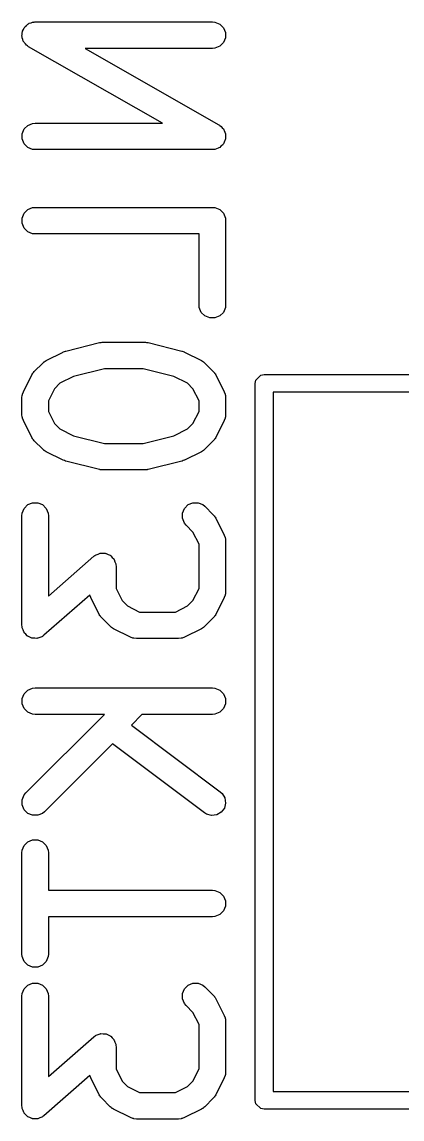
# Model space of a CAD drawing. Extents: x -0.05 to 2.94, y -0.16 to 2.16.
# Drawn here: x 2.0476 to 2.1321, y 0.2346 to 0.4786 of the extents above; entities that cross this region are included whole.
import ezdxf

# ---------------------------------------------------------------- set-up
doc = ezdxf.new("R2010")
doc.units = 0
doc.header["$MEASUREMENT"] = 0
doc.layers.add('BLACK', color=7, linetype='CONTINUOUS')

msp = doc.modelspace()

# ---------------------------------------------------------------- linework, layer by layer
at = {"layer": 'BLACK', "linetype": 'CONTINUOUS'}
for p, q in [((2.04907, 0.47813), (2.04922, 0.47825)), ((2.04922, 0.47825), (2.0496, 0.47835)), ((2.0496, 0.47835), (2.04996, 0.4785)), ((2.04996, 0.4785), (2.05025, 0.47853)), ((2.05025, 0.47853), (2.05033, 0.47855)), ((2.05033, 0.47855), (2.05039, 0.47854)), ((2.05039, 0.47854), (2.05054, 0.47856)), ((2.05054, 0.47856), (2.08991, 0.47856)), ((2.08991, 0.47856), (2.09048, 0.4785)), ((2.09048, 0.4785), (2.09155, 0.47806)), ((2.04764, 0.47618), (2.04771, 0.47636)), ((2.04764, 0.47579), (2.04764, 0.47618)), ((2.04771, 0.47636), (2.04774, 0.47654)), ((2.04774, 0.47654), (2.04793, 0.47688)), ((2.04793, 0.47688), (2.04808, 0.47725)), ((2.04808, 0.47725), (2.04821, 0.47738)), ((2.04821, 0.47738), (2.04831, 0.47754)), ((2.04831, 0.47754), (2.04862, 0.47778)), ((2.04862, 0.47778), (2.0489, 0.47806)), ((2.0489, 0.47806), (2.04907, 0.47813)), ((2.09155, 0.47806), (2.09236, 0.47725)), ((2.09236, 0.47725), (2.0928, 0.47618)), ((2.0928, 0.47618), (2.0928, 0.47503)), ((2.04759, 0.4754), (2.04764, 0.47579)), ((2.04764, 0.47522), (2.04759, 0.4754)), ((2.04764, 0.47503), (2.04764, 0.47522)), ((2.04779, 0.47467), (2.04764, 0.47503)), ((2.04789, 0.47429), (2.04779, 0.47467)), ((2.04801, 0.47414), (2.04789, 0.47429)), ((2.04808, 0.47397), (2.04801, 0.47414)), ((2.04836, 0.47369), (2.04808, 0.47397)), ((2.0486, 0.47338), (2.04836, 0.47369)), ((2.04884, 0.47321), (2.0486, 0.47338)), ((2.09236, 0.47397), (2.09155, 0.47315)), ((2.0928, 0.47503), (2.09236, 0.47397)), ((2.0489, 0.47315), (2.04884, 0.47321)), ((2.04895, 0.47313), (2.0489, 0.47315)), ((2.04907, 0.47304), (2.04895, 0.47313)), ((2.07879, 0.45606), (2.04907, 0.47304)), ((2.08991, 0.47265), (2.06165, 0.47265)), ((2.06165, 0.47265), (2.09137, 0.45567)), ((2.09048, 0.47271), (2.08991, 0.47265)), ((2.09155, 0.47315), (2.09048, 0.47271)), ((2.04764, 0.45368), (2.04808, 0.45475)), ((2.04808, 0.45475), (2.0489, 0.45556)), ((2.0489, 0.45556), (2.04996, 0.456)), ((2.04996, 0.456), (2.05054, 0.45606)), ((2.05054, 0.45606), (2.07879, 0.45606)), ((2.09137, 0.45567), (2.09149, 0.45559)), ((2.09149, 0.45559), (2.09155, 0.45556)), ((2.09155, 0.45556), (2.0916, 0.45551)), ((2.0916, 0.45551), (2.09184, 0.45534)), ((2.09184, 0.45534), (2.09208, 0.45503)), ((2.09208, 0.45503), (2.09236, 0.45475)), ((2.09236, 0.45475), (2.09243, 0.45457)), ((2.09243, 0.45457), (2.09255, 0.45443)), ((2.09255, 0.45443), (2.09265, 0.45405)), ((2.09265, 0.45405), (2.0928, 0.45368)), ((2.04764, 0.45253), (2.04764, 0.45368)), ((2.04808, 0.45147), (2.04764, 0.45253)), ((2.0489, 0.45065), (2.04808, 0.45147)), ((2.09236, 0.45147), (2.09223, 0.45133)), ((2.09251, 0.45183), (2.09236, 0.45147)), ((2.09271, 0.45217), (2.09251, 0.45183)), ((2.09273, 0.45236), (2.09271, 0.45217)), ((2.0928, 0.45253), (2.09273, 0.45236)), ((2.0928, 0.45368), (2.0928, 0.4535)), ((2.0928, 0.4535), (2.09285, 0.45331)), ((2.09285, 0.45331), (2.0928, 0.45293)), ((2.0928, 0.45293), (2.0928, 0.45253)), ((2.04996, 0.45021), (2.0489, 0.45065)), ((2.05054, 0.45016), (2.04996, 0.45021)), ((2.08991, 0.45016), (2.05054, 0.45016)), ((2.09005, 0.45017), (2.08991, 0.45016)), ((2.09011, 0.45016), (2.09005, 0.45017)), ((2.09019, 0.45018), (2.09011, 0.45016)), ((2.09048, 0.45021), (2.09019, 0.45018)), ((2.09085, 0.45036), (2.09048, 0.45021)), ((2.09122, 0.45047), (2.09085, 0.45036)), ((2.09137, 0.45058), (2.09122, 0.45047)), ((2.09155, 0.45065), (2.09137, 0.45058)), ((2.09182, 0.45093), (2.09155, 0.45065)), ((2.09213, 0.45117), (2.09182, 0.45093)), ((2.09223, 0.45133), (2.09213, 0.45117)), ((2.04808, 0.436), (2.0489, 0.43682)), ((2.0489, 0.43682), (2.04996, 0.43726)), ((2.04996, 0.43726), (2.05054, 0.43731)), ((2.05054, 0.43731), (2.08991, 0.43731)), ((2.08991, 0.43731), (2.09048, 0.43726)), ((2.09048, 0.43726), (2.09155, 0.43682)), ((2.09155, 0.43682), (2.09236, 0.436)), ((2.04764, 0.43494), (2.04808, 0.436)), ((2.04764, 0.43378), (2.04764, 0.43494)), ((2.09236, 0.436), (2.0928, 0.43494)), ((2.0928, 0.43494), (2.09286, 0.43436)), ((2.09286, 0.43436), (2.09286, 0.41561)), ((2.04808, 0.43272), (2.04764, 0.43378)), ((2.0489, 0.43191), (2.04808, 0.43272)), ((2.04996, 0.43146), (2.0489, 0.43191)), ((2.05054, 0.43141), (2.04996, 0.43146)), ((2.08695, 0.43141), (2.05054, 0.43141)), ((2.08695, 0.41561), (2.08695, 0.43141)), ((2.08701, 0.41504), (2.08695, 0.41561)), ((2.08745, 0.41397), (2.08701, 0.41504)), ((2.0928, 0.41504), (2.09236, 0.41397)), ((2.09286, 0.41561), (2.0928, 0.41504)), ((2.08827, 0.41316), (2.08745, 0.41397)), ((2.08933, 0.41272), (2.08827, 0.41316)), ((2.09048, 0.41272), (2.08933, 0.41272)), ((2.09155, 0.41316), (2.09048, 0.41272)), ((2.09236, 0.41397), (2.09155, 0.41316)), ((2.05297, 0.40326), (2.05671, 0.40513)), ((2.05671, 0.40513), (2.05676, 0.40515)), ((2.05676, 0.40515), (2.05677, 0.40516)), ((2.05677, 0.40516), (2.05702, 0.40525)), ((2.05702, 0.40525), (2.05726, 0.40534)), ((2.05726, 0.40534), (2.05728, 0.40534)), ((2.05728, 0.40534), (2.05732, 0.40535)), ((2.05732, 0.40535), (2.06482, 0.40723)), ((2.06482, 0.40723), (2.06492, 0.40724)), ((2.06492, 0.40724), (2.06496, 0.40726)), ((2.06496, 0.40726), (2.06518, 0.40728)), ((2.06518, 0.40728), (2.06539, 0.40731)), ((2.06539, 0.40731), (2.06543, 0.40731)), ((2.06543, 0.40731), (2.06553, 0.40732)), ((2.06553, 0.40732), (2.07491, 0.40732)), ((2.07491, 0.40732), (2.07501, 0.40731)), ((2.07501, 0.40731), (2.07505, 0.40731)), ((2.07505, 0.40731), (2.07527, 0.40728)), ((2.07527, 0.40728), (2.07548, 0.40726)), ((2.07548, 0.40726), (2.07552, 0.40724)), ((2.07552, 0.40724), (2.07562, 0.40723)), ((2.07562, 0.40723), (2.08312, 0.40535)), ((2.08312, 0.40535), (2.08317, 0.40534)), ((2.08317, 0.40534), (2.08319, 0.40534)), ((2.08319, 0.40534), (2.08343, 0.40525)), ((2.08343, 0.40525), (2.08367, 0.40516)), ((2.08367, 0.40516), (2.08369, 0.40515)), ((2.08369, 0.40515), (2.08373, 0.40513)), ((2.08373, 0.40513), (2.08748, 0.40326)), ((2.05032, 0.40083), (2.0522, 0.4027)), ((2.0522, 0.4027), (2.05242, 0.40289)), ((2.05242, 0.40289), (2.05248, 0.40295)), ((2.05248, 0.40295), (2.05256, 0.403)), ((2.05256, 0.403), (2.05265, 0.40307)), ((2.05265, 0.40307), (2.05272, 0.4031)), ((2.05272, 0.4031), (2.05297, 0.40326)), ((2.08748, 0.40326), (2.08773, 0.4031)), ((2.08773, 0.4031), (2.0878, 0.40307)), ((2.0878, 0.40307), (2.08788, 0.403)), ((2.08788, 0.403), (2.08797, 0.40295)), ((2.08797, 0.40295), (2.08802, 0.40289)), ((2.08802, 0.40289), (2.08824, 0.4027)), ((2.08824, 0.4027), (2.09012, 0.40083)), ((2.04977, 0.40006), (2.04993, 0.40031)), ((2.04993, 0.40031), (2.04996, 0.40038)), ((2.04996, 0.40038), (2.05002, 0.40046)), ((2.05002, 0.40046), (2.05008, 0.40055)), ((2.05008, 0.40055), (2.05014, 0.4006)), ((2.05014, 0.4006), (2.05032, 0.40083)), ((2.0659, 0.40141), (2.05907, 0.3997)), ((2.07454, 0.40141), (2.0659, 0.40141)), ((2.08138, 0.3997), (2.07454, 0.40141)), ((2.09012, 0.40083), (2.09031, 0.4006)), ((2.09031, 0.4006), (2.09036, 0.40055)), ((2.09036, 0.40055), (2.09042, 0.40046)), ((2.09042, 0.40046), (2.09049, 0.40038)), ((2.09049, 0.40038), (2.09052, 0.40031)), ((2.09052, 0.40031), (2.09067, 0.40006)), ((2.0479, 0.39631), (2.04977, 0.40006)), ((2.05603, 0.39819), (2.05484, 0.39699)), ((2.05907, 0.3997), (2.05603, 0.39819)), ((2.08441, 0.39819), (2.08138, 0.3997)), ((2.0856, 0.39699), (2.08441, 0.39819)), ((2.09067, 0.40006), (2.09255, 0.39631)), ((2.09945, 0.39816), (2.0996, 0.39891)), ((2.09945, 0.23871), (2.09945, 0.39816)), ((2.0996, 0.39891), (2.10066, 0.39998)), ((2.10066, 0.39998), (2.10142, 0.40013)), ((2.10142, 0.40013), (2.57386, 0.40013)), ((2.04758, 0.39499), (2.04764, 0.39557)), ((2.04764, 0.39557), (2.04768, 0.39566)), ((2.04768, 0.39566), (2.04769, 0.39577)), ((2.04769, 0.39577), (2.0479, 0.39631)), ((2.05484, 0.39699), (2.05349, 0.39429)), ((2.08695, 0.39429), (2.0856, 0.39699)), ((2.09255, 0.39631), (2.09275, 0.39577)), ((2.09275, 0.39577), (2.09276, 0.39566)), ((2.09276, 0.39566), (2.0928, 0.39557)), ((2.0928, 0.39557), (2.09286, 0.39499)), ((2.46457, 0.39619), (2.10339, 0.39619)), ((2.10339, 0.39619), (2.10339, 0.24068)), ((2.04758, 0.39124), (2.04758, 0.39499)), ((2.05349, 0.39429), (2.05349, 0.39194)), ((2.08695, 0.39194), (2.08695, 0.39429)), ((2.09286, 0.39499), (2.09286, 0.39124)), ((2.04764, 0.39067), (2.04758, 0.39124)), ((2.04768, 0.39057), (2.04764, 0.39067)), ((2.04769, 0.39046), (2.04768, 0.39057)), ((2.0479, 0.38992), (2.04769, 0.39046)), ((2.05349, 0.39194), (2.05484, 0.38924)), ((2.0856, 0.38924), (2.08695, 0.39194)), ((2.09275, 0.39046), (2.09255, 0.38992)), ((2.09276, 0.39057), (2.09275, 0.39046)), ((2.0928, 0.39067), (2.09276, 0.39057)), ((2.09286, 0.39124), (2.0928, 0.39067)), ((2.04977, 0.38617), (2.0479, 0.38992)), ((2.05484, 0.38924), (2.05603, 0.38804)), ((2.05603, 0.38804), (2.05907, 0.38653)), ((2.08138, 0.38653), (2.08441, 0.38804)), ((2.08441, 0.38804), (2.0856, 0.38924)), ((2.09255, 0.38992), (2.09067, 0.38617)), ((2.04993, 0.38592), (2.04977, 0.38617)), ((2.04996, 0.38585), (2.04993, 0.38592)), ((2.05002, 0.38577), (2.04996, 0.38585)), ((2.05008, 0.38568), (2.05002, 0.38577)), ((2.05014, 0.38563), (2.05008, 0.38568)), ((2.05032, 0.3854), (2.05014, 0.38563)), ((2.05907, 0.38653), (2.0659, 0.38482)), ((2.07454, 0.38482), (2.08138, 0.38653)), ((2.09031, 0.38563), (2.09012, 0.3854)), ((2.09036, 0.38568), (2.09031, 0.38563)), ((2.09042, 0.38577), (2.09036, 0.38568)), ((2.09049, 0.38585), (2.09042, 0.38577)), ((2.09052, 0.38592), (2.09049, 0.38585)), ((2.09067, 0.38617), (2.09052, 0.38592)), ((2.0522, 0.38353), (2.05032, 0.3854)), ((2.05242, 0.38334), (2.0522, 0.38353)), ((2.05248, 0.38328), (2.05242, 0.38334)), ((2.05256, 0.38323), (2.05248, 0.38328)), ((2.05265, 0.38316), (2.05256, 0.38323)), ((2.05272, 0.38313), (2.05265, 0.38316)), ((2.05297, 0.38298), (2.05272, 0.38313)), ((2.0659, 0.38482), (2.07454, 0.38482)), ((2.08773, 0.38313), (2.08748, 0.38298)), ((2.0878, 0.38316), (2.08773, 0.38313)), ((2.08788, 0.38323), (2.0878, 0.38316)), ((2.08797, 0.38328), (2.08788, 0.38323)), ((2.08802, 0.38334), (2.08797, 0.38328)), ((2.08824, 0.38353), (2.08802, 0.38334)), ((2.09012, 0.3854), (2.08824, 0.38353)), ((2.05671, 0.3811), (2.05297, 0.38298)), ((2.05676, 0.38108), (2.05671, 0.3811)), ((2.05677, 0.38107), (2.05676, 0.38108)), ((2.05702, 0.38099), (2.05677, 0.38107)), ((2.05726, 0.38089), (2.05702, 0.38099)), ((2.05728, 0.38089), (2.05726, 0.38089)), ((2.05732, 0.38088), (2.05728, 0.38089)), ((2.06482, 0.379), (2.05732, 0.38088)), ((2.08312, 0.38088), (2.07562, 0.379)), ((2.08317, 0.38089), (2.08312, 0.38088)), ((2.08319, 0.38089), (2.08317, 0.38089)), ((2.08343, 0.38099), (2.08319, 0.38089)), ((2.08367, 0.38107), (2.08343, 0.38099)), ((2.08369, 0.38108), (2.08367, 0.38107)), ((2.08373, 0.3811), (2.08369, 0.38108)), ((2.08748, 0.38298), (2.08373, 0.3811)), ((2.06492, 0.37899), (2.06482, 0.379)), ((2.06496, 0.37897), (2.06492, 0.37899)), ((2.06518, 0.37895), (2.06496, 0.37897)), ((2.06539, 0.37892), (2.06518, 0.37895)), ((2.06543, 0.37892), (2.06539, 0.37892)), ((2.06553, 0.37891), (2.06543, 0.37892)), ((2.07491, 0.37891), (2.06553, 0.37891)), ((2.07501, 0.37892), (2.07491, 0.37891)), ((2.07505, 0.37892), (2.07501, 0.37892)), ((2.07527, 0.37895), (2.07505, 0.37892)), ((2.07548, 0.37897), (2.07527, 0.37895)), ((2.07552, 0.37899), (2.07548, 0.37897)), ((2.07562, 0.379), (2.07552, 0.37899)), ((2.04808, 0.37038), (2.0489, 0.3712)), ((2.0489, 0.3712), (2.04996, 0.37164)), ((2.04996, 0.37164), (2.05111, 0.37164)), ((2.05111, 0.37164), (2.05218, 0.3712)), ((2.05218, 0.3712), (2.05299, 0.37038)), ((2.0837, 0.37038), (2.08452, 0.3712)), ((2.08452, 0.3712), (2.08558, 0.37164)), ((2.08558, 0.37164), (2.08673, 0.37164)), ((2.08673, 0.37164), (2.0878, 0.3712)), ((2.0878, 0.3712), (2.08824, 0.37083)), ((2.04758, 0.36874), (2.04764, 0.36932)), ((2.04758, 0.34437), (2.04758, 0.36874)), ((2.04764, 0.36932), (2.04808, 0.37038)), ((2.05299, 0.37038), (2.05343, 0.36932)), ((2.05343, 0.36932), (2.05349, 0.36874)), ((2.05349, 0.36874), (2.05349, 0.35088)), ((2.08326, 0.36932), (2.0837, 0.37038)), ((2.08326, 0.36817), (2.08326, 0.36932)), ((2.08824, 0.37083), (2.09012, 0.36896)), ((2.09012, 0.36896), (2.09031, 0.36873)), ((2.09031, 0.36873), (2.09036, 0.36868)), ((2.09036, 0.36868), (2.09042, 0.36859)), ((2.09042, 0.36859), (2.09049, 0.36851)), ((2.09049, 0.36851), (2.09052, 0.36844)), ((2.0837, 0.3671), (2.08326, 0.36817)), ((2.08407, 0.36666), (2.0837, 0.3671)), ((2.0856, 0.36512), (2.08407, 0.36666)), ((2.09052, 0.36844), (2.09067, 0.36819)), ((2.09067, 0.36819), (2.09255, 0.36444)), ((2.08695, 0.36242), (2.0856, 0.36512)), ((2.09255, 0.36444), (2.09275, 0.3639)), ((2.09275, 0.3639), (2.09276, 0.36379)), ((2.09276, 0.36379), (2.0928, 0.3637)), ((2.0928, 0.3637), (2.09286, 0.36312)), ((2.08695, 0.35257), (2.08695, 0.36242)), ((2.09286, 0.36312), (2.09286, 0.35187)), ((2.05349, 0.35088), (2.06359, 0.35972)), ((2.06359, 0.35972), (2.06384, 0.3599)), ((2.06384, 0.3599), (2.06389, 0.35995)), ((2.06389, 0.35995), (2.06395, 0.35997)), ((2.06395, 0.35997), (2.06406, 0.36005)), ((2.06406, 0.36005), (2.06452, 0.36021)), ((2.06452, 0.36021), (2.06496, 0.36039)), ((2.06496, 0.36039), (2.06506, 0.36039)), ((2.06506, 0.36039), (2.06515, 0.36042)), ((2.06515, 0.36042), (2.06563, 0.36039)), ((2.06563, 0.36039), (2.06611, 0.36039)), ((2.06611, 0.36039), (2.0662, 0.36035)), ((2.0662, 0.36035), (2.0663, 0.36035)), ((2.0663, 0.36035), (2.06673, 0.36013)), ((2.06673, 0.36013), (2.06717, 0.35995)), ((2.06717, 0.35995), (2.06725, 0.35988)), ((2.06725, 0.35988), (2.06733, 0.35984)), ((2.06733, 0.35984), (2.06765, 0.35947)), ((2.06765, 0.35947), (2.06799, 0.35914)), ((2.06799, 0.35914), (2.06803, 0.35904)), ((2.06803, 0.35904), (2.06809, 0.35897)), ((2.06809, 0.35897), (2.06825, 0.35851)), ((2.06825, 0.35851), (2.06843, 0.35807)), ((2.06843, 0.35807), (2.06844, 0.35793)), ((2.06844, 0.35793), (2.06846, 0.35788)), ((2.06846, 0.35788), (2.06846, 0.3578)), ((2.06846, 0.3578), (2.06849, 0.3575)), ((2.06849, 0.3575), (2.06849, 0.35257)), ((2.06849, 0.35257), (2.06984, 0.34987)), ((2.0856, 0.34987), (2.08695, 0.35257)), ((2.09286, 0.35187), (2.0928, 0.35129)), ((2.06269, 0.35108), (2.05248, 0.34215)), ((2.06289, 0.35055), (2.06269, 0.35108)), ((2.06477, 0.3468), (2.06289, 0.35055)), ((2.06984, 0.34987), (2.07103, 0.34867)), ((2.08441, 0.34867), (2.0856, 0.34987)), ((2.09255, 0.35055), (2.09067, 0.3468)), ((2.09275, 0.35109), (2.09255, 0.35055)), ((2.09276, 0.3512), (2.09275, 0.35109)), ((2.0928, 0.35129), (2.09276, 0.3512)), ((2.06492, 0.34655), (2.06477, 0.3468)), ((2.06495, 0.34648), (2.06492, 0.34655)), ((2.07103, 0.34867), (2.07373, 0.34732)), ((2.07373, 0.34732), (2.08171, 0.34732)), ((2.08171, 0.34732), (2.08441, 0.34867)), ((2.09052, 0.34655), (2.09049, 0.34648)), ((2.09067, 0.3468), (2.09052, 0.34655)), ((2.04761, 0.34407), (2.04758, 0.34437)), ((2.04761, 0.34399), (2.04761, 0.34407)), ((2.06502, 0.3464), (2.06495, 0.34648)), ((2.06508, 0.34631), (2.06502, 0.3464)), ((2.06514, 0.34626), (2.06508, 0.34631)), ((2.06532, 0.34603), (2.06514, 0.34626)), ((2.0672, 0.34416), (2.06532, 0.34603)), ((2.06742, 0.34397), (2.0672, 0.34416)), ((2.08824, 0.34416), (2.08802, 0.34397)), ((2.09012, 0.34603), (2.08824, 0.34416)), ((2.09031, 0.34626), (2.09012, 0.34603)), ((2.09036, 0.34631), (2.09031, 0.34626)), ((2.09042, 0.3464), (2.09036, 0.34631)), ((2.09049, 0.34648), (2.09042, 0.3464)), ((2.04763, 0.34394), (2.04761, 0.34399)), ((2.04764, 0.3438), (2.04763, 0.34394)), ((2.04782, 0.34335), (2.04764, 0.3438)), ((2.04798, 0.3429), (2.04782, 0.34335)), ((2.04804, 0.34282), (2.04798, 0.3429)), ((2.04808, 0.34273), (2.04804, 0.34282)), ((2.04842, 0.34239), (2.04808, 0.34273)), ((2.04874, 0.34203), (2.04842, 0.34239)), ((2.04883, 0.34199), (2.04874, 0.34203)), ((2.0489, 0.34192), (2.04883, 0.34199)), ((2.04934, 0.34173), (2.0489, 0.34192)), ((2.04977, 0.34152), (2.04934, 0.34173)), ((2.05156, 0.34166), (2.05111, 0.34148)), ((2.05201, 0.34181), (2.05156, 0.34166)), ((2.05212, 0.3419), (2.05201, 0.34181)), ((2.05218, 0.34192), (2.05212, 0.3419)), ((2.05223, 0.34197), (2.05218, 0.34192)), ((2.05248, 0.34215), (2.05223, 0.34197)), ((2.06747, 0.34391), (2.06742, 0.34397)), ((2.06756, 0.34386), (2.06747, 0.34391)), ((2.06764, 0.34379), (2.06756, 0.34386)), ((2.06772, 0.34376), (2.06764, 0.34379)), ((2.06796, 0.34361), (2.06772, 0.34376)), ((2.07171, 0.34173), (2.06796, 0.34361)), ((2.07225, 0.34152), (2.07171, 0.34173)), ((2.08373, 0.34173), (2.08319, 0.34152)), ((2.08748, 0.34361), (2.08373, 0.34173)), ((2.08773, 0.34376), (2.08748, 0.34361)), ((2.0878, 0.34379), (2.08773, 0.34376)), ((2.08788, 0.34386), (2.0878, 0.34379)), ((2.08797, 0.34391), (2.08788, 0.34386)), ((2.08802, 0.34397), (2.08797, 0.34391)), ((2.04987, 0.34151), (2.04977, 0.34152)), ((2.04996, 0.34148), (2.04987, 0.34151)), ((2.05044, 0.34148), (2.04996, 0.34148)), ((2.05092, 0.34144), (2.05044, 0.34148)), ((2.05101, 0.34148), (2.05092, 0.34144)), ((2.05111, 0.34148), (2.05101, 0.34148)), ((2.07236, 0.34152), (2.07225, 0.34152)), ((2.07246, 0.34148), (2.07236, 0.34152)), ((2.07303, 0.34142), (2.07246, 0.34148)), ((2.08241, 0.34142), (2.07303, 0.34142)), ((2.08298, 0.34148), (2.08241, 0.34142)), ((2.08308, 0.34152), (2.08298, 0.34148)), ((2.08319, 0.34152), (2.08308, 0.34152)), ((2.04808, 0.32914), (2.0489, 0.32995)), ((2.0489, 0.32995), (2.04996, 0.3304)), ((2.04996, 0.3304), (2.05054, 0.33045)), ((2.05054, 0.33045), (2.08991, 0.33045)), ((2.08991, 0.33045), (2.09048, 0.3304)), ((2.09048, 0.3304), (2.09155, 0.32995)), ((2.09155, 0.32995), (2.09236, 0.32914)), ((2.04764, 0.32808), (2.04808, 0.32914)), ((2.04764, 0.32692), (2.04764, 0.32808)), ((2.09236, 0.32914), (2.0928, 0.32808)), ((2.0928, 0.32808), (2.0928, 0.32692)), ((2.04808, 0.32586), (2.04764, 0.32692)), ((2.0489, 0.32504), (2.04808, 0.32586)), ((2.04845, 0.30709), (2.0659, 0.32455)), ((2.04996, 0.3246), (2.0489, 0.32504)), ((2.05054, 0.32455), (2.04996, 0.3246)), ((2.0659, 0.32455), (2.05054, 0.32455)), ((2.07426, 0.32455), (2.0719, 0.32219)), ((2.08991, 0.32455), (2.07426, 0.32455)), ((2.09048, 0.3246), (2.08991, 0.32455)), ((2.09155, 0.32504), (2.09048, 0.3246)), ((2.09236, 0.32586), (2.09155, 0.32504)), ((2.0928, 0.32692), (2.09236, 0.32586)), ((2.0719, 0.32219), (2.09168, 0.30736)), ((2.06769, 0.31798), (2.05262, 0.30291)), ((2.08813, 0.30264), (2.06769, 0.31798)), ((2.04764, 0.30558), (2.04808, 0.30664)), ((2.04764, 0.30443), (2.04764, 0.30558)), ((2.04808, 0.30664), (2.04845, 0.30709)), ((2.09168, 0.30736), (2.0921, 0.30697)), ((2.0921, 0.30697), (2.09269, 0.30598)), ((2.09269, 0.30598), (2.09285, 0.30484)), ((2.04808, 0.30336), (2.04764, 0.30443)), ((2.0489, 0.30255), (2.04808, 0.30336)), ((2.05262, 0.30291), (2.05218, 0.30255)), ((2.08863, 0.30234), (2.08813, 0.30264)), ((2.09188, 0.3028), (2.09089, 0.30222)), ((2.09257, 0.30373), (2.09188, 0.3028)), ((2.09285, 0.30484), (2.09257, 0.30373)), ((2.04996, 0.30211), (2.0489, 0.30255)), ((2.05111, 0.30211), (2.04996, 0.30211)), ((2.05218, 0.30255), (2.05111, 0.30211)), ((2.08975, 0.30205), (2.08863, 0.30234)), ((2.09089, 0.30222), (2.08975, 0.30205)), ((2.04764, 0.29433), (2.04808, 0.29539)), ((2.04808, 0.29539), (2.0489, 0.29621)), ((2.0489, 0.29621), (2.04996, 0.29665)), ((2.04996, 0.29665), (2.05111, 0.29665)), ((2.05111, 0.29665), (2.05218, 0.29621)), ((2.05218, 0.29621), (2.05299, 0.29539)), ((2.05299, 0.29539), (2.05343, 0.29433)), ((2.04758, 0.29375), (2.04764, 0.29433)), ((2.04758, 0.27126), (2.04758, 0.29375)), ((2.05343, 0.29433), (2.05349, 0.29375)), ((2.05349, 0.29375), (2.05349, 0.28546)), ((2.05349, 0.28546), (2.08991, 0.28546)), ((2.08991, 0.28546), (2.09048, 0.2854)), ((2.09048, 0.2854), (2.09155, 0.28496)), ((2.09155, 0.28496), (2.09236, 0.28415)), ((2.09236, 0.28415), (2.0928, 0.28308)), ((2.0928, 0.28308), (2.0928, 0.28193)), ((2.09236, 0.28086), (2.09155, 0.28005)), ((2.0928, 0.28193), (2.09236, 0.28086)), ((2.08991, 0.27955), (2.05349, 0.27955)), ((2.05349, 0.27955), (2.05349, 0.27126)), ((2.09048, 0.27961), (2.08991, 0.27955)), ((2.09155, 0.28005), (2.09048, 0.27961)), ((2.04764, 0.27068), (2.04758, 0.27126)), ((2.05349, 0.27126), (2.05343, 0.27068)), ((2.04808, 0.26962), (2.04764, 0.27068)), ((2.0489, 0.2688), (2.04808, 0.26962)), ((2.04996, 0.26836), (2.0489, 0.2688)), ((2.05218, 0.2688), (2.05111, 0.26836)), ((2.05299, 0.26962), (2.05218, 0.2688)), ((2.05343, 0.27068), (2.05299, 0.26962)), ((2.05111, 0.26836), (2.04996, 0.26836)), ((2.04764, 0.26246), (2.04808, 0.26352)), ((2.04808, 0.26352), (2.0489, 0.26434)), ((2.0489, 0.26434), (2.04996, 0.26478)), ((2.04996, 0.26478), (2.05111, 0.26478)), ((2.05111, 0.26478), (2.05218, 0.26434)), ((2.05218, 0.26434), (2.05299, 0.26352)), ((2.05299, 0.26352), (2.05343, 0.26246)), ((2.08326, 0.26246), (2.0837, 0.26352)), ((2.0837, 0.26352), (2.08452, 0.26434)), ((2.08452, 0.26434), (2.08558, 0.26478)), ((2.08558, 0.26478), (2.08673, 0.26478)), ((2.08673, 0.26478), (2.0878, 0.26434)), ((2.0878, 0.26434), (2.08824, 0.26397)), ((2.08824, 0.26397), (2.09012, 0.2621)), ((2.04758, 0.26188), (2.04764, 0.26246)), ((2.04758, 0.23751), (2.04758, 0.26188)), ((2.05343, 0.26246), (2.05349, 0.26188)), ((2.05349, 0.26188), (2.05349, 0.24402)), ((2.08326, 0.26131), (2.08326, 0.26246)), ((2.0837, 0.26024), (2.08326, 0.26131)), ((2.09012, 0.2621), (2.09031, 0.26187)), ((2.09031, 0.26187), (2.09036, 0.26182)), ((2.09036, 0.26182), (2.09042, 0.26173)), ((2.09042, 0.26173), (2.09049, 0.26165)), ((2.09049, 0.26165), (2.09052, 0.26158)), ((2.09052, 0.26158), (2.09067, 0.26133)), ((2.09067, 0.26133), (2.09255, 0.25758)), ((2.08407, 0.25979), (2.0837, 0.26024)), ((2.0856, 0.25826), (2.08407, 0.25979)), ((2.08695, 0.25556), (2.0856, 0.25826)), ((2.09255, 0.25758), (2.09275, 0.25704)), ((2.09275, 0.25704), (2.09276, 0.25693)), ((2.09276, 0.25693), (2.0928, 0.25683)), ((2.0928, 0.25683), (2.09286, 0.25626)), ((2.09286, 0.25626), (2.09286, 0.24501)), ((2.08695, 0.24571), (2.08695, 0.25556)), ((2.05349, 0.24402), (2.06359, 0.25286)), ((2.06359, 0.25286), (2.06384, 0.25303)), ((2.06384, 0.25303), (2.06389, 0.25309)), ((2.06389, 0.25309), (2.06395, 0.25311)), ((2.06395, 0.25311), (2.06406, 0.25319)), ((2.06406, 0.25319), (2.06452, 0.25335)), ((2.06452, 0.25335), (2.06496, 0.25353)), ((2.06496, 0.25353), (2.06506, 0.25353)), ((2.06506, 0.25353), (2.06515, 0.25356)), ((2.06515, 0.25356), (2.06563, 0.25353)), ((2.06563, 0.25353), (2.06611, 0.25353)), ((2.06611, 0.25353), (2.0662, 0.25349)), ((2.0662, 0.25349), (2.0663, 0.25348)), ((2.0663, 0.25348), (2.06673, 0.25327)), ((2.06673, 0.25327), (2.06717, 0.25309)), ((2.06717, 0.25309), (2.06725, 0.25302)), ((2.06725, 0.25302), (2.06733, 0.25297)), ((2.06733, 0.25297), (2.06765, 0.25261)), ((2.06765, 0.25261), (2.06799, 0.25227)), ((2.06799, 0.25227), (2.06803, 0.25218)), ((2.06803, 0.25218), (2.06809, 0.25211)), ((2.06809, 0.25211), (2.06825, 0.25165)), ((2.06825, 0.25165), (2.06843, 0.25121)), ((2.06843, 0.25121), (2.06844, 0.25107)), ((2.06844, 0.25107), (2.06846, 0.25102)), ((2.06846, 0.25102), (2.06846, 0.25094)), ((2.06846, 0.25094), (2.06849, 0.25063)), ((2.06849, 0.25063), (2.06849, 0.24571)), ((2.06269, 0.24422), (2.05248, 0.23529)), ((2.06289, 0.24369), (2.06269, 0.24422)), ((2.06849, 0.24571), (2.06984, 0.24301)), ((2.0856, 0.24301), (2.08695, 0.24571)), ((2.09275, 0.24423), (2.09255, 0.24369)), ((2.09276, 0.24434), (2.09275, 0.24423)), ((2.0928, 0.24443), (2.09276, 0.24434)), ((2.09286, 0.24501), (2.0928, 0.24443)), ((2.06477, 0.23994), (2.06289, 0.24369)), ((2.06984, 0.24301), (2.07103, 0.24181)), ((2.07103, 0.24181), (2.07373, 0.24046)), ((2.08171, 0.24046), (2.08441, 0.24181)), ((2.08441, 0.24181), (2.0856, 0.24301)), ((2.09255, 0.24369), (2.09067, 0.23994)), ((2.06492, 0.23969), (2.06477, 0.23994)), ((2.06495, 0.23962), (2.06492, 0.23969)), ((2.06502, 0.23954), (2.06495, 0.23962)), ((2.06508, 0.23945), (2.06502, 0.23954)), ((2.06514, 0.2394), (2.06508, 0.23945)), ((2.06532, 0.23917), (2.06514, 0.2394)), ((2.0672, 0.2373), (2.06532, 0.23917)), ((2.07373, 0.24046), (2.08171, 0.24046)), ((2.09012, 0.23917), (2.08824, 0.2373)), ((2.09031, 0.2394), (2.09012, 0.23917)), ((2.09036, 0.23945), (2.09031, 0.2394)), ((2.09042, 0.23954), (2.09036, 0.23945)), ((2.09049, 0.23962), (2.09042, 0.23954)), ((2.09052, 0.23969), (2.09049, 0.23962)), ((2.09067, 0.23994), (2.09052, 0.23969)), ((2.10339, 0.24068), (2.57189, 0.24068)), ((2.04761, 0.23721), (2.04758, 0.23751)), ((2.04761, 0.23713), (2.04761, 0.23721)), ((2.04763, 0.23707), (2.04761, 0.23713)), ((2.04764, 0.23693), (2.04763, 0.23707)), ((2.04782, 0.23649), (2.04764, 0.23693)), ((2.06742, 0.23711), (2.0672, 0.2373)), ((2.06747, 0.23705), (2.06742, 0.23711)), ((2.06756, 0.237), (2.06747, 0.23705)), ((2.06764, 0.23693), (2.06756, 0.237)), ((2.06772, 0.2369), (2.06764, 0.23693)), ((2.06796, 0.23674), (2.06772, 0.2369)), ((2.07171, 0.23487), (2.06796, 0.23674)), ((2.08748, 0.23674), (2.08373, 0.23487)), ((2.08773, 0.2369), (2.08748, 0.23674)), ((2.0878, 0.23693), (2.08773, 0.2369)), ((2.08788, 0.237), (2.0878, 0.23693)), ((2.08797, 0.23705), (2.08788, 0.237)), ((2.08802, 0.23711), (2.08797, 0.23705)), ((2.08824, 0.2373), (2.08802, 0.23711)), ((2.0996, 0.23796), (2.09945, 0.23871)), ((2.10066, 0.23689), (2.0996, 0.23796)), ((2.10142, 0.23674), (2.10066, 0.23689)), ((2.57386, 0.23674), (2.10142, 0.23674)), ((2.04798, 0.23604), (2.04782, 0.23649)), ((2.04804, 0.23596), (2.04798, 0.23604)), ((2.04808, 0.23587), (2.04804, 0.23596)), ((2.04842, 0.23553), (2.04808, 0.23587)), ((2.04874, 0.23517), (2.04842, 0.23553)), ((2.04883, 0.23513), (2.04874, 0.23517)), ((2.0489, 0.23506), (2.04883, 0.23513)), ((2.04934, 0.23487), (2.0489, 0.23506)), ((2.04977, 0.23466), (2.04934, 0.23487)), ((2.04987, 0.23465), (2.04977, 0.23466)), ((2.04996, 0.23461), (2.04987, 0.23465)), ((2.05044, 0.23461), (2.04996, 0.23461)), ((2.05092, 0.23458), (2.05044, 0.23461)), ((2.05101, 0.23461), (2.05092, 0.23458)), ((2.05111, 0.23461), (2.05101, 0.23461)), ((2.05156, 0.2348), (2.05111, 0.23461)), ((2.05201, 0.23495), (2.05156, 0.2348)), ((2.05212, 0.23503), (2.05201, 0.23495)), ((2.05218, 0.23506), (2.05212, 0.23503)), ((2.05223, 0.23511), (2.05218, 0.23506)), ((2.05248, 0.23529), (2.05223, 0.23511)), ((2.07225, 0.23466), (2.07171, 0.23487)), ((2.07236, 0.23465), (2.07225, 0.23466)), ((2.07246, 0.23461), (2.07236, 0.23465)), ((2.07303, 0.23456), (2.07246, 0.23461)), ((2.08241, 0.23456), (2.07303, 0.23456)), ((2.08298, 0.23461), (2.08241, 0.23456)), ((2.08308, 0.23465), (2.08298, 0.23461)), ((2.08319, 0.23466), (2.08308, 0.23465)), ((2.08373, 0.23487), (2.08319, 0.23466))]:
    msp.add_line(p, q, dxfattribs=at)

doc.saveas('drawing.dxf')
